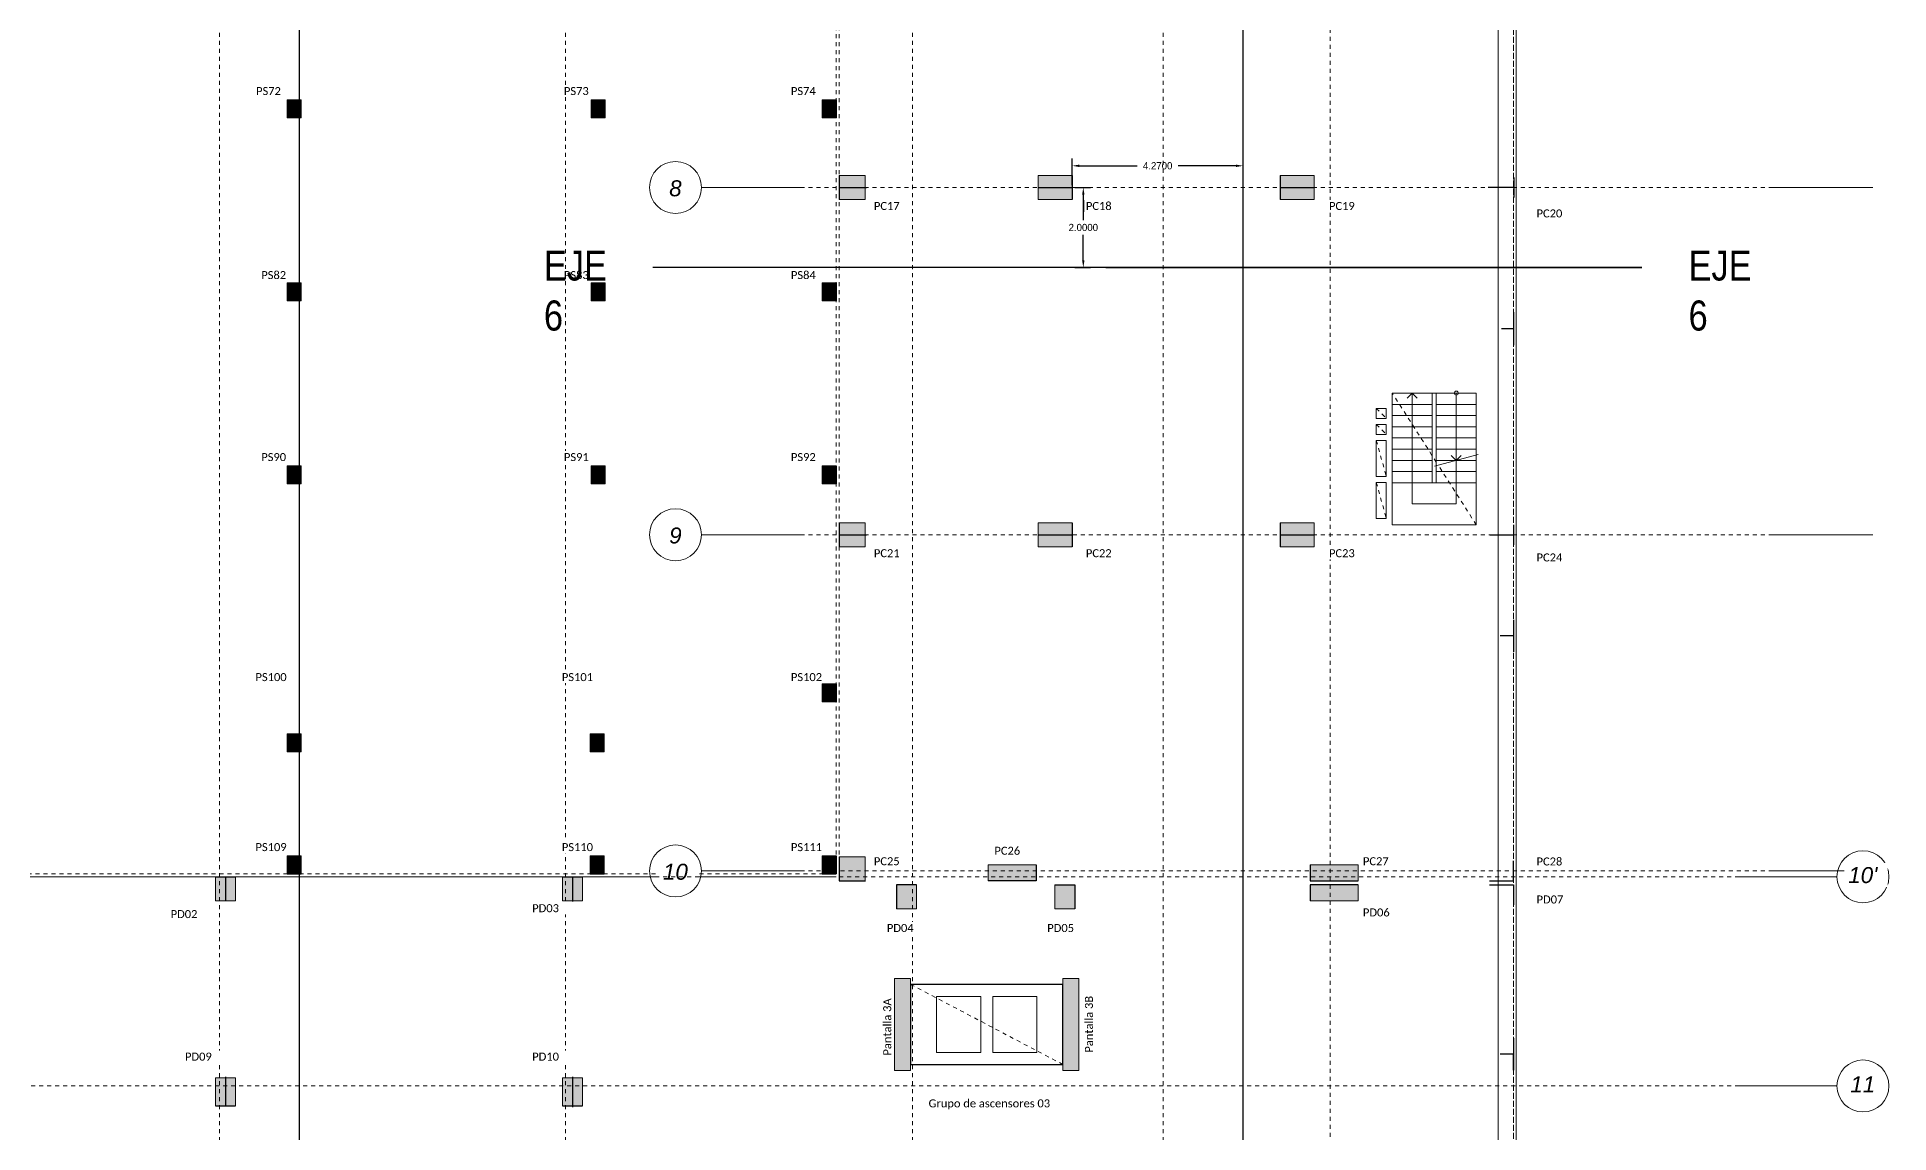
# Model space of a CAD drawing. Header units: millimetres. Extents: x -65 to 53, y -59 to 44.
# Drawn here: x 6.28 to 52.58, y -33.98 to -6.58 of the extents above; entities that cross this region are included whole.
import ezdxf

# ---------------------------------------------------------------- set-up
doc = ezdxf.new("R2010")
doc.units = ezdxf.units.MM
doc.linetypes.add('Trazo general', pattern=[0.001875, 0.00125, -0.000625])
for name, color, linetype, lineweight, true_color in [('0-AR-TXT-1', 5, 'Continuous', 5, 0x0000ff), ('0-AR-TXT-3', 7, 'Continuous', 5, 0xae3800), ('00-AUX-3', 5, 'Continuous', 5, 0x0000ff), ('00-AUX-5', 7, 'Continuous', 25, 0xff8000), ('00-AUX-6', 5, 'Trazo general', 5, 0x0000ff), ('1-AR-PILARES-1', 7, 'Continuous', 5, 0xc0c0c0), ('REJILLA-1', 7, 'Continuous', 5, 0x008080), ('REJILLA-2', 7, 'Trazo general', 5, 0x008080)]:
    doc.layers.add(name, color=color, linetype=linetype, lineweight=lineweight, true_color=true_color)
for name, color, linetype, lineweight in [('0-AUX', 7, 'Continuous', 5), ('00-AUX-1', 7, 'Trazo general', 5), ('00-AUX-4', 7, 'Continuous', 5), ('1-AR-ESCALERA', 7, 'Continuous', 5), ('1-AR-ESCALERA-1', 7, 'Trazo general', 5), ('1-AR-PILARES', 7, 'Continuous', 5), ('1-AR-VISTA', 7, 'Continuous', 5)]:
    doc.layers.add(name, color=color, linetype=linetype, lineweight=lineweight)
doc.layers.add('EJES DE REPLANTEO', color=30, linetype='Continuous')
doc.styles.add('Arial_I', font='ariali.ttf', dxfattribs={"height": 0.4})
doc.styles.add('Calibri', font='calibri.ttf', dxfattribs={"height": 0.2})
doc.styles.add('FS_Technic', font='technic_.ttf', dxfattribs={"height": 2.5})
doc.dimstyles.get("Standard").update_dxf_attribs({"dimtxt": 0.18, "dimasz": 0.18, "dimexe": 0.18, "dimexo": 0.0625, "dimgap": 0.09, "dimtad": 0, "dimtih": 1, "dimtoh": 1, "dimdec": 4, "dimzin": 0, "dimdsep": 46, "dimtxsty": 'Standard', "dimcen": 0.09, "dimadec": 0, "dimazin": 0, "dimtfac": 1, "dimtdec": 4, "dimtofl": 0, "dimtmove": 0, "dimatfit": 3, "dimfxl": 1, "dimtolj": 1, "dimtzin": 0, "dimarcsym": 0})

# ---------------------------------------------------------------- blocks, each defined once
blk = doc.blocks.new('Rejilla - Extremo de rejilla-3554-Sótano 1- forjado 01 - STR')
at = {"layer": '0-AUX'}
blk.add_circle((0, 0), 0.0065, dxfattribs=at)
blk = doc.blocks.new('zw$7473')
at = {"layer": 'EJES DE REPLANTEO'}
for p, q in [((-6.648, -79.782), (-6.648, 15.611)), ((16.942, -79.782), (16.942, -26.497)), ((26.908, -37.17), (2.19, -37.17)), ((13.508, -37.17), (26.908, -37.17))]:
    blk.add_line(p, q, dxfattribs=at)
at = {"layer": 'EJES DE REPLANTEO', "char_height": 0.75, "width": 0.268, "attachment_point": 1, "style": 'FS_Technic'}
for insert in [(-0.537, -36.745), (28.079, -36.745)]:
    blk.add_mtext('EJE 6', dxfattribs=dict(at, insert=insert))
blk = doc.blocks.new('*D33')
at = {"color": 0, "lineweight": -2}
for p, q in [((32.16, -10.28), (32.16, -9.619)), ((36.43, -10.28), (36.43, -9.619)), ((32.34, -9.799), (33.785, -9.799)), ((36.25, -9.799), (34.805, -9.799))]:
    blk.add_line(p, q, dxfattribs=at)
at = {"color": 0}
for points in [[(32.34, -9.769), (32.34, -9.829), (32.16, -9.799)], [(36.25, -9.829), (36.25, -9.769), (36.43, -9.799)]]:
    blk.add_solid(points, dxfattribs=at)
at = {"layer": 'Defpoints', "color": 0}
for p in [(36.43, -9.799), (32.16, -10.342), (36.43, -10.342)]:
    blk.add_point(p, dxfattribs=at)
at = {"color": 0, "insert": (34.295, -9.799), "char_height": 0.18, "attachment_point": 5}
blk.add_mtext('\\A1;4.2700', dxfattribs=at)
blk = doc.blocks.new('*D34')
at = {"color": 0, "lineweight": -2}
for p, q in [((32.223, -10.342), (32.616, -10.342)), ((32.436, -10.522), (32.436, -11.162)), ((32.436, -12.162), (32.436, -11.522)), ((32.223, -12.342), (32.616, -12.342))]:
    blk.add_line(p, q, dxfattribs=at)
at = {"color": 0}
for points in [[(32.466, -10.522), (32.406, -10.522), (32.436, -10.342)], [(32.406, -12.162), (32.466, -12.162), (32.436, -12.342)]]:
    blk.add_solid(points, dxfattribs=at)
at = {"layer": 'Defpoints', "color": 0}
for p in [(32.16, -10.342), (32.16, -12.342), (32.436, -12.342)]:
    blk.add_point(p, dxfattribs=at)
at = {"color": 0, "insert": (32.436, -11.342), "char_height": 0.18, "attachment_point": 5}
blk.add_mtext('\\A1;2.0000', dxfattribs=at)

msp = doc.modelspace()

# ---------------------------------------------------------------- hatches: boundary and pattern name
at = {"layer": '1-AR-PILARES-1'}
for points in [[(12.88508, -8.60201), (12.88508, -8.15201), (12.53508, -8.15201), (12.53508, -8.60201)], [(20.48508, -8.60201), (20.48508, -8.15201), (20.13508, -8.15201), (20.13508, -8.60201)], [(26.26008, -8.60201), (26.26008, -8.15201), (25.91008, -8.15201), (25.91008, -8.60201)], [(26.33008, -10.64201), (26.98008, -10.64201), (26.98008, -10.04201), (26.33008, -10.04201)], [(32.16008, -10.64201), (32.16008, -10.04201), (31.31008, -10.04201), (31.31008, -10.64201)], [(32.16008, -10.64201), (32.16008, -10.04201), (31.31008, -10.04201), (31.31008, -10.64201)], [(38.21008, -10.64201), (38.21008, -10.04201), (37.36008, -10.04201), (37.36008, -10.64201)], [(38.21008, -10.64201), (38.21008, -10.04201), (37.36008, -10.04201), (37.36008, -10.64201)], [(12.53508, -13.17701), (12.88508, -13.17701), (12.88508, -12.72701), (12.53508, -12.72701)], [(20.13508, -13.17701), (20.48508, -13.17701), (20.48508, -12.72701), (20.13508, -12.72701)], [(25.91008, -13.17701), (26.26008, -13.17701), (26.26008, -12.72701), (25.91008, -12.72701)], [(12.53508, -17.75201), (12.88508, -17.75201), (12.88508, -17.30201), (12.53508, -17.30201)], [(20.13508, -17.75201), (20.48508, -17.75201), (20.48508, -17.30201), (20.13508, -17.30201)], [(25.91008, -17.75201), (26.26008, -17.75201), (26.26008, -17.30201), (25.91008, -17.30201)], [(26.98008, -19.32201), (26.98008, -18.72201), (26.33008, -18.72201), (26.33008, -19.32201)], [(32.16008, -19.32201), (32.16008, -18.72201), (31.31008, -18.72201), (31.31008, -19.32201)], [(38.21008, -19.32201), (38.21008, -18.72201), (37.36008, -18.72201), (37.36008, -19.32201), (37.4578, -19.32201)], [(26.26008, -23.20201), (26.26008, -22.75201), (25.91008, -22.75201), (25.91008, -23.20201)], [(12.88508, -24.45201), (12.88508, -24.00201), (12.53508, -24.00201), (12.53508, -24.45201)], [(20.46008, -24.45201), (20.46008, -24.00201), (20.11008, -24.00201), (20.11008, -24.45201)], [(12.88508, -27.50201), (12.88508, -27.05201), (12.53508, -27.05201), (12.53508, -27.50201)], [(20.46008, -27.50201), (20.46008, -27.05201), (20.11008, -27.05201), (20.11008, -27.50201)], [(26.26008, -27.50201), (26.26008, -27.05201), (25.91008, -27.05201), (25.91008, -27.50201)], [(26.33008, -27.67701), (26.98008, -27.67701), (26.98008, -27.07701), (26.33008, -27.07701)], [(31.26008, -27.67701), (31.26008, -27.27701), (30.06008, -27.27701), (30.06008, -27.67701)], [(39.31008, -27.67701), (39.31008, -27.27701), (38.11008, -27.27701), (38.11008, -27.67701)], [(10.74008, -28.17201), (11.24008, -28.17201), (11.24008, -27.57201), (10.74008, -27.57201)], [(19.42008, -28.17201), (19.92008, -28.17201), (19.92008, -27.57201), (19.42008, -27.57201)], [(28.27008, -28.37701), (28.27008, -27.77701), (27.77008, -27.77701), (27.77008, -28.37701)], [(32.22508, -28.37701), (32.22508, -27.77701), (31.72508, -27.77701), (31.72508, -28.37701)], [(39.31008, -28.17701), (39.31008, -27.77701), (38.11008, -27.77701), (38.11008, -28.17701)], [(27.72008, -32.41201), (28.12008, -32.41201), (28.12008, -30.11201), (27.72008, -30.11201)], [(31.92008, -32.41201), (32.32008, -32.41201), (32.32008, -30.11201), (31.92008, -30.11201)], [(10.74008, -33.30201), (11.24008, -33.30201), (11.24008, -32.60201), (10.74008, -32.60201)], [(19.42008, -33.30201), (19.92008, -33.30201), (19.92008, -32.60201), (19.42008, -32.60201)]]:
    msp.add_hatch(color=256, dxfattribs=at).paths.add_polyline_path(points)

# ---------------------------------------------------------------- linework, layer by layer
at = {"layer": '0-AUX'}
for p, q in [((40.66008, -15.48201), (40.53508, -15.60701)), ((40.66008, -17.72201), (40.66008, -15.48201)), ((40.66008, -15.48201), (40.78508, -15.60701)), ((41.76008, -15.48201), (41.76008, -15.76201)), ((41.76008, -15.76201), (41.76008, -16.04201)), ((41.76008, -16.04201), (41.76008, -16.32201)), ((41.76008, -16.32201), (41.76008, -16.60201)), ((41.76008, -16.60201), (41.76008, -16.88201)), ((41.76008, -17.16201), (41.63508, -17.03701)), ((41.76008, -16.88201), (41.76008, -17.16201)), ((41.76008, -17.16201), (41.88508, -17.03701)), ((41.76008, -17.16201), (41.76008, -17.72201)), ((40.66008, -18.24701), (40.66008, -17.72201)), ((41.76008, -17.72201), (41.76008, -18.24701)), ((41.76008, -18.24701), (40.66008, -18.24701))]:
    msp.add_line(p, q, dxfattribs=at)
msp.add_circle((41.76008, -15.48201), 0.05, dxfattribs=at)
at = {"layer": '00-AUX-1'}
for p, q in [((41.26008, -17.20568), (40.16008, -15.48201)), ((39.75968, -15.86201), (40.00968, -16.11201)), ((39.75968, -16.26201), (40.00968, -16.51201)), ((39.75968, -16.66201), (40.00968, -17.56201)), ((42.25968, -18.77201), (41.3093, -17.2828)), ((39.75968, -17.71201), (40.00968, -18.61201)), ((31.92008, -30.26201), (28.12008, -30.26201)), ((28.12008, -30.26201), (31.92008, -32.26201)), ((28.12008, -32.26201), (31.92008, -32.26201))]:
    msp.add_line(p, q, dxfattribs=at)
at = {"layer": '00-AUX-3'}
for p, q in [((28.77008, -30.56422), (29.87008, -30.56422)), ((28.77008, -31.96422), (28.77008, -30.56422)), ((29.87008, -30.56422), (29.87008, -31.96422)), ((31.27008, -30.56422), (30.17008, -30.56422)), ((30.17008, -30.56422), (30.17008, -31.96422)), ((31.27008, -31.96422), (31.27008, -30.56422)), ((29.87008, -31.96422), (28.77008, -31.96422)), ((30.17008, -31.96422), (31.27008, -31.96422))]:
    msp.add_line(p, q, dxfattribs=at)
at = {"layer": '00-AUX-4'}
for p, q in [((43.26008, 35.97799), (43.26008, -52.84245)), ((42.81008, 35.52799), (42.81008, -52.39245))]:
    msp.add_line(p, q, dxfattribs=at)
at = {"layer": '00-AUX-5'}
for p, q in [((12.71008, -8.15201), (12.71008, -8.60201)), ((20.31008, -8.15201), (20.31008, -8.60201)), ((26.26008, -8.15201), (26.26008, -8.60201)), ((12.53508, -8.37701), (12.88508, -8.37701)), ((20.13508, -8.37701), (20.48508, -8.37701)), ((25.91008, -8.37701), (26.26008, -8.37701)), ((26.33008, -10.04201), (26.33008, -10.64201)), ((32.16008, -10.04201), (32.16008, -10.64201)), ((37.36008, -10.04201), (37.36008, -10.64201)), ((43.20008, -10.09201), (43.20008, -10.59201)), ((26.33008, -10.34201), (27.02008, -10.34201)), ((31.31008, -10.34201), (32.16008, -10.34201)), ((37.36008, -10.34201), (38.20008, -10.34201)), ((43.20008, -10.34201), (42.55508, -10.34201)), ((12.53508, -12.95201), (12.88508, -12.95201)), ((12.71008, -12.72701), (12.71008, -13.17701)), ((20.13508, -12.95201), (20.48508, -12.95201)), ((20.31008, -12.72701), (20.31008, -13.17701)), ((25.91008, -12.95201), (26.26008, -12.95201)), ((26.26008, -12.72701), (26.26008, -13.17701)), ((43.19008, -13.87201), (42.89008, -13.87201)), ((43.19008, -13.46201), (43.19008, -14.28201)), ((12.53508, -17.52701), (12.88508, -17.52701)), ((12.71008, -17.30201), (12.71008, -17.75201)), ((20.13508, -17.52701), (20.48508, -17.52701)), ((20.31008, -17.30201), (20.31008, -17.75201)), ((25.91008, -17.52701), (26.26008, -17.52701)), ((26.26008, -17.30201), (26.26008, -17.75201)), ((26.33008, -18.72201), (26.33008, -19.32201)), ((32.16008, -18.72201), (32.16008, -19.32201)), ((37.36008, -18.72201), (37.36008, -19.32201)), ((43.19008, -18.77201), (43.19008, -19.27201)), ((26.33008, -19.02201), (27.02008, -19.02201)), ((31.31008, -19.02201), (32.16008, -19.02201)), ((37.36008, -19.02201), (38.20008, -19.02201)), ((42.60008, -19.02201), (43.19008, -19.02201)), ((43.19008, -21.14701), (43.19008, -21.94701)), ((43.19008, -21.54701), (42.86008, -21.54701)), ((25.91008, -22.97701), (26.26008, -22.97701)), ((26.26008, -22.75201), (26.26008, -23.20201)), ((12.71008, -24.00201), (12.71008, -24.45201)), ((20.28508, -24.00201), (20.28508, -24.45201)), ((12.53508, -24.22701), (12.88508, -24.22701)), ((20.11008, -24.22701), (20.46008, -24.22701)), ((12.71008, -27.05201), (12.71008, -27.50201)), ((20.28508, -27.05201), (20.28508, -27.50201)), ((26.26008, -27.05201), (26.26008, -27.50201)), ((26.33008, -27.07701), (26.33008, -27.67701)), ((31.26008, -27.27701), (31.26008, -27.67701)), ((38.11008, -27.27701), (38.11008, -27.67701)), ((43.19008, -27.67701), (43.19008, -27.17701)), ((10.74008, -27.57201), (11.24008, -27.57201)), ((10.99008, -27.57201), (10.99008, -28.17201)), ((12.53508, -27.50201), (12.88508, -27.50201)), ((19.42008, -27.57201), (19.92008, -27.57201)), ((19.67008, -27.57201), (19.67008, -28.19201)), ((20.11008, -27.50201), (20.46008, -27.50201)), ((25.91008, -27.50201), (26.26008, -27.50201)), ((26.33008, -27.67701), (26.99008, -27.67701)), ((28.27008, -27.77701), (27.77008, -27.77701)), ((27.77008, -27.77701), (27.77008, -28.37701)), ((31.26008, -27.67701), (30.06008, -27.67701)), ((31.72508, -27.77701), (32.22508, -27.77701)), ((31.72508, -27.77701), (32.22508, -27.77701)), ((32.22508, -27.77701), (32.22508, -28.37701)), ((38.11008, -27.67701), (39.31008, -27.67701)), ((39.31008, -27.77701), (38.11008, -27.77701)), ((38.11008, -27.77701), (38.11008, -28.17701)), ((42.59008, -27.67701), (43.19008, -27.67701)), ((42.59008, -27.77701), (43.19008, -27.77701)), ((43.19008, -27.77701), (43.19008, -28.27701)), ((28.12008, -30.26201), (28.12008, -32.26201)), ((31.92008, -30.26201), (28.12008, -30.26201)), ((31.92008, -32.26201), (31.92008, -30.26201)), ((43.19008, -31.60342), (43.19008, -32.40342)), ((28.12008, -32.26201), (31.92008, -32.26201)), ((43.19008, -32.00342), (42.86008, -32.00342)), ((43.19008, -32.40342), (43.19008, -32.00342)), ((10.99008, -32.57201), (10.99008, -33.30201)), ((19.67008, -32.57201), (19.67008, -33.33201)), ((10.74008, -33.30201), (11.24008, -33.30201)), ((19.42008, -33.30201), (19.92008, -33.30201))]:
    msp.add_line(p, q, dxfattribs=at)
at = {"layer": '00-AUX-6'}
for p, q in [((43.19008, 35.97799), (43.19008, -52.84245)), ((43.26008, 35.97799), (43.26008, -52.84245)), ((26.26008, -27.41201), (26.26008, 18.97799)), ((26.33008, -27.41201), (26.33008, 18.97799)), ((-32.55992, -27.50201), (26.26008, -27.50201)), ((-32.55992, -27.57201), (26.26008, -27.57201))]:
    msp.add_line(p, q, dxfattribs=at)
at = {"layer": '1-AR-ESCALERA'}
for p, q in [((40.16008, -15.48201), (41.16008, -15.48201)), ((41.16008, -17.72201), (41.16008, -15.48201)), ((42.26008, -15.48201), (41.26008, -15.48201)), ((41.26008, -15.48201), (41.26008, -17.29599)), ((42.26008, -15.48201), (41.26008, -15.48201)), ((42.26008, -15.48201), (42.26008, -17.02804)), ((40.16008, -15.76201), (41.16008, -15.76201)), ((40.16008, -16.04201), (41.16008, -16.04201)), ((42.26008, -15.76201), (41.26008, -15.76201)), ((42.26008, -16.04201), (41.26008, -16.04201)), ((40.16008, -16.32201), (41.16008, -16.32201)), ((40.16008, -16.60201), (41.16008, -16.60201)), ((42.26008, -16.32201), (41.26008, -16.32201)), ((42.26008, -16.60201), (41.26008, -16.60201)), ((40.16008, -16.88201), (41.16008, -16.88201)), ((41.21178, -17.30893), (42.30838, -17.0151)), ((42.26008, -16.88201), (41.26008, -16.88201)), ((40.16008, -17.16201), (41.16008, -17.16201)), ((40.16008, -17.44201), (41.16008, -17.44201)), ((41.76008, -17.16201), (41.26008, -17.16201)), ((41.26008, -17.29599), (41.26008, -17.72201)), ((42.25968, -17.44201), (41.26008, -17.44201)), ((42.25968, -17.16201), (41.76008, -17.16201)), ((40.16008, -17.72201), (41.16008, -17.72201)), ((40.16008, -17.72201), (41.16008, -17.72201)), ((41.26008, -17.72201), (41.16008, -17.72201)), ((42.25968, -17.72201), (41.26008, -17.72201)), ((42.25968, -17.72201), (41.26008, -17.72201))]:
    msp.add_line(p, q, dxfattribs=at)
at = {"layer": '1-AR-ESCALERA-1'}
for p, q in [((40.16008, -15.48201), (41.16008, -15.48201)), ((40.16008, -17.72201), (40.16008, -15.48201)), ((41.16008, -17.72201), (41.16008, -15.48201)), ((40.16008, -15.76201), (41.16008, -15.76201)), ((40.16008, -16.04201), (41.16008, -16.04201)), ((40.16008, -16.32201), (41.16008, -16.32201)), ((40.16008, -16.60201), (41.16008, -16.60201)), ((40.16008, -16.88201), (41.16008, -16.88201)), ((42.26008, -17.02804), (42.26008, -17.72201)), ((40.16008, -17.16201), (41.16008, -17.16201)), ((40.16008, -17.44201), (41.16008, -17.44201)), ((41.26008, -17.29599), (41.26008, -17.72201)), ((42.26008, -17.44201), (41.26008, -17.44201)), ((42.26008, -17.16201), (41.76008, -17.16201)), ((40.16008, -17.72201), (40.16008, -18.77201)), ((40.16008, -17.72201), (41.16008, -17.72201)), ((40.16008, -17.72201), (41.16008, -17.72201)), ((41.26008, -17.72201), (41.16008, -17.72201)), ((42.26008, -17.72201), (41.26008, -17.72201)), ((42.26008, -17.72201), (41.26008, -17.72201)), ((42.26008, -18.77201), (42.26008, -17.72201)), ((40.16008, -18.77201), (42.26008, -18.77201))]:
    msp.add_line(p, q, dxfattribs=at)
at = {"layer": '1-AR-PILARES'}
for p, q in [((12.53508, -8.15201), (12.53508, -8.60201)), ((12.88508, -8.15201), (12.53508, -8.15201)), ((12.88508, -8.60201), (12.88508, -8.15201)), ((20.13508, -8.15201), (20.13508, -8.60201)), ((20.48508, -8.15201), (20.13508, -8.15201)), ((20.48508, -8.60201), (20.48508, -8.15201)), ((25.91008, -8.15201), (25.91008, -8.60201)), ((26.26008, -8.15201), (25.91008, -8.15201)), ((26.26008, -8.60201), (26.26008, -8.15201)), ((12.53508, -8.60201), (12.88508, -8.60201)), ((20.13508, -8.60201), (20.48508, -8.60201)), ((25.91008, -8.60201), (26.26008, -8.60201)), ((26.98008, -10.04201), (26.33008, -10.04201)), ((26.33008, -10.04201), (26.33008, -10.64201)), ((26.98008, -10.64201), (26.98008, -10.04201)), ((32.16008, -10.04201), (31.31008, -10.04201)), ((31.31008, -10.04201), (31.31008, -10.64201)), ((32.16008, -10.04201), (31.31008, -10.04201)), ((31.31008, -10.04201), (31.31008, -10.64201)), ((32.16008, -10.64201), (32.16008, -10.04201)), ((32.16008, -10.64201), (32.16008, -10.04201)), ((38.21008, -10.04201), (37.36008, -10.04201)), ((37.36008, -10.04201), (37.36008, -10.64201)), ((38.21008, -10.04201), (37.36008, -10.04201)), ((37.36008, -10.04201), (37.36008, -10.64201)), ((38.21008, -10.64201), (38.21008, -10.04201)), ((38.21008, -10.64201), (38.21008, -10.04201)), ((26.33008, -10.64201), (26.98008, -10.64201)), ((31.31008, -10.64201), (32.16008, -10.64201)), ((31.31008, -10.64201), (32.16008, -10.64201)), ((37.36008, -10.64201), (38.21008, -10.64201)), ((37.36008, -10.64201), (38.21008, -10.64201)), ((12.53508, -12.72701), (12.53508, -13.17701)), ((12.88508, -12.72701), (12.53508, -12.72701)), ((12.88508, -13.17701), (12.88508, -12.72701)), ((20.13508, -12.72701), (20.13508, -13.17701)), ((20.48508, -12.72701), (20.13508, -12.72701)), ((20.48508, -13.17701), (20.48508, -12.72701)), ((25.91008, -12.72701), (25.91008, -13.17701)), ((26.26008, -12.72701), (25.91008, -12.72701)), ((26.26008, -13.17701), (26.26008, -12.72701)), ((12.53508, -13.17701), (12.88508, -13.17701)), ((20.13508, -13.17701), (20.48508, -13.17701)), ((25.91008, -13.17701), (26.26008, -13.17701)), ((12.53508, -17.30201), (12.53508, -17.75201)), ((12.88508, -17.30201), (12.53508, -17.30201)), ((12.88508, -17.75201), (12.88508, -17.30201)), ((20.13508, -17.30201), (20.13508, -17.75201)), ((20.48508, -17.30201), (20.13508, -17.30201)), ((20.48508, -17.75201), (20.48508, -17.30201)), ((25.91008, -17.30201), (25.91008, -17.75201)), ((26.26008, -17.30201), (25.91008, -17.30201)), ((26.26008, -17.75201), (26.26008, -17.30201)), ((12.53508, -17.75201), (12.88508, -17.75201)), ((20.13508, -17.75201), (20.48508, -17.75201)), ((25.91008, -17.75201), (26.26008, -17.75201)), ((26.33008, -18.72201), (26.33008, -19.32201)), ((26.98008, -18.72201), (26.33008, -18.72201)), ((26.98008, -19.32201), (26.98008, -18.72201)), ((32.16008, -18.72201), (31.31008, -18.72201)), ((31.31008, -18.72201), (31.31008, -19.32201)), ((32.16008, -19.32201), (32.16008, -18.72201)), ((38.21008, -18.72201), (37.36008, -18.72201)), ((37.36008, -18.72201), (37.36008, -19.32201)), ((38.21008, -19.32201), (38.21008, -18.72201)), ((26.33008, -19.32201), (26.98008, -19.32201)), ((31.31008, -19.32201), (32.16008, -19.32201)), ((37.36008, -19.32201), (38.21008, -19.32201)), ((25.91008, -22.75201), (25.91008, -23.20201)), ((26.26008, -22.75201), (25.91008, -22.75201)), ((26.26008, -23.20201), (26.26008, -22.75201)), ((25.91008, -23.20201), (26.26008, -23.20201)), ((12.53508, -24.00201), (12.53508, -24.45201)), ((12.88508, -24.00201), (12.53508, -24.00201)), ((12.88508, -24.45201), (12.88508, -24.00201)), ((20.11008, -24.00201), (20.11008, -24.45201)), ((20.46008, -24.00201), (20.11008, -24.00201)), ((20.46008, -24.45201), (20.46008, -24.00201)), ((12.53508, -24.45201), (12.88508, -24.45201)), ((20.11008, -24.45201), (20.46008, -24.45201)), ((12.53508, -27.05201), (12.53508, -27.50201)), ((12.88508, -27.05201), (12.53508, -27.05201)), ((12.88508, -27.50201), (12.88508, -27.05201)), ((20.11008, -27.05201), (20.11008, -27.50201)), ((20.46008, -27.05201), (20.11008, -27.05201)), ((20.46008, -27.50201), (20.46008, -27.05201)), ((25.91008, -27.05201), (25.91008, -27.50201)), ((26.26008, -27.05201), (25.91008, -27.05201)), ((26.26008, -27.50201), (26.26008, -27.05201)), ((26.33008, -27.07701), (26.33008, -27.67701)), ((26.98008, -27.07701), (26.33008, -27.07701)), ((26.98008, -27.67701), (26.98008, -27.07701)), ((31.26008, -27.27701), (30.06008, -27.27701)), ((30.06008, -27.27701), (30.06008, -27.67701)), ((31.26008, -27.67701), (31.26008, -27.27701)), ((39.31008, -27.27701), (38.11008, -27.27701)), ((38.11008, -27.27701), (38.11008, -27.67701)), ((39.31008, -27.67701), (39.31008, -27.27701)), ((10.74008, -27.57201), (10.74008, -28.17201)), ((11.24008, -27.57201), (10.74008, -27.57201)), ((11.24008, -28.17201), (11.24008, -27.57201)), ((12.53508, -27.50201), (12.88508, -27.50201)), ((19.42008, -27.57201), (19.42008, -28.17201)), ((19.92008, -27.57201), (19.42008, -27.57201)), ((19.92008, -28.17201), (19.92008, -27.57201)), ((20.11008, -27.50201), (20.46008, -27.50201)), ((25.91008, -27.50201), (26.26008, -27.50201)), ((26.33008, -27.67701), (26.98008, -27.67701)), ((28.27008, -27.77701), (27.77008, -27.77701)), ((27.77008, -27.77701), (27.77008, -28.37701)), ((28.27008, -28.37701), (28.27008, -27.77701)), ((30.06008, -27.67701), (31.26008, -27.67701)), ((32.22508, -27.77701), (31.72508, -27.77701)), ((31.72508, -27.77701), (31.72508, -28.37701)), ((32.22508, -28.37701), (32.22508, -27.77701)), ((38.11008, -27.67701), (39.31008, -27.67701)), ((39.31008, -27.77701), (38.11008, -27.77701)), ((38.11008, -27.77701), (38.11008, -28.17701)), ((39.31008, -28.17701), (39.31008, -27.77701)), ((10.74008, -28.17201), (11.24008, -28.17201)), ((19.42008, -28.17201), (19.92008, -28.17201)), ((38.11008, -28.17701), (39.31008, -28.17701)), ((27.77008, -28.37701), (28.27008, -28.37701)), ((31.72508, -28.37701), (32.22508, -28.37701)), ((27.72008, -30.11201), (27.72008, -32.41201)), ((28.12008, -30.11201), (27.72008, -30.11201)), ((28.12008, -32.41201), (28.12008, -30.11201)), ((31.92008, -30.11201), (31.92008, -32.41201)), ((32.32008, -30.11201), (31.92008, -30.11201)), ((32.32008, -32.41201), (32.32008, -30.11201)), ((11.24008, -32.60201), (10.74008, -32.60201)), ((10.74008, -32.60201), (10.74008, -33.30201)), ((11.24008, -33.30201), (11.24008, -32.60201)), ((19.92008, -32.60201), (19.42008, -32.60201)), ((19.42008, -32.60201), (19.42008, -33.30201)), ((19.92008, -33.30201), (19.92008, -32.60201)), ((27.72008, -32.41201), (28.12008, -32.41201)), ((31.92008, -32.41201), (32.32008, -32.41201)), ((10.74008, -33.30201), (11.24008, -33.30201)), ((19.42008, -33.30201), (19.92008, -33.30201))]:
    msp.add_line(p, q, dxfattribs=at)
at = {"layer": '1-AR-VISTA'}
for p, q in [((42.81008, -52.39245), (42.81008, 35.52799)), ((40.16008, -18.77201), (40.16008, -15.48201)), ((40.16008, -15.48201), (41.26008, -15.48201)), ((39.75968, -16.11201), (39.75968, -15.86201)), ((39.75968, -15.86201), (40.00968, -15.86201)), ((40.00968, -16.11201), (39.75968, -16.11201)), ((40.00968, -15.86201), (40.00968, -16.11201)), ((39.75968, -16.51201), (39.75968, -16.26201)), ((39.75968, -16.26201), (40.00968, -16.26201)), ((40.00968, -16.51201), (39.75968, -16.51201)), ((39.75968, -17.56201), (39.75968, -16.66201)), ((39.75968, -16.66201), (40.00968, -16.66201)), ((40.00968, -16.26201), (40.00968, -16.51201)), ((40.00968, -16.66201), (40.00968, -17.56201)), ((42.25968, -17.02815), (42.25968, -18.77201)), ((40.00968, -17.56201), (39.75968, -17.56201)), ((39.75968, -18.61201), (39.75968, -17.71201)), ((39.75968, -17.71201), (40.00968, -17.71201)), ((40.00968, -17.71201), (40.00968, -18.61201)), ((40.00968, -18.61201), (39.75968, -18.61201)), ((42.25968, -18.77201), (40.16008, -18.77201)), ((28.12008, -30.26201), (31.92008, -30.26201)), ((31.92008, -32.26201), (28.12008, -32.26201))]:
    msp.add_line(p, q, dxfattribs=at)
at = {"layer": 'REJILLA-1'}
for p, q in [((25.3916, -10.34201), (22.8916, -10.34201)), ((52.17008, -10.34201), (49.67008, -10.34201)), ((25.3916, -19.02201), (22.8916, -19.02201)), ((52.17008, -19.02201), (49.67008, -19.02201)), ((52.17008, -27.42701), (49.67008, -27.42701)), ((48.77676, -32.80201), (51.27676, -32.80201))]:
    msp.add_line(p, q, dxfattribs=at)
at = {"layer": 'REJILLA-2'}
for p, q in [((10.84008, -55.77901), (10.84008, 40.60006)), ((19.49008, -55.77901), (19.49008, 40.60006)), ((28.17008, -55.77901), (28.17008, 40.60006)), ((34.43008, -55.77901), (34.43008, 40.60006)), ((38.61008, -55.47208), (38.61008, 40.60006)), ((43.19008, -55.47208), (43.19008, 40.60006)), ((49.67008, -10.34201), (25.3916, -10.34201)), ((49.67008, -19.02201), (25.3916, -19.02201)), ((-33.27049, -32.80201), (48.77676, -32.80201))]:
    msp.add_line(p, q, dxfattribs=at)

# ---------------------------------------------------------------- block references
at = {"layer": '0-AUX', "xscale": 99.99999999999993, "yscale": 99.99999999999993, "zscale": 99.99999999999993}
for p, rotation in [((22.2416, -10.34201), 90.00000000000057), ((22.2416, -19.02201), 90.00000000000057), ((22.2416, -27.42701), 90.00000000000057), ((51.92676, -27.57201), 269.9999999999994), ((51.92676, -32.80201), 269.9999999999994)]:
    msp.add_blockref('Rejilla - Extremo de rejilla-3554-Sótano 1- forjado 01 - STR', p, dxfattribs=dict(at, rotation=rotation))

# ---------------------------------------------------------------- texts
at = {"layer": '0-AR-TXT-1', "char_height": 0.2, "attachment_point": 1, "style": 'Calibri', "bg_fill": 3, "box_fill_scale": 1.25, "bg_fill_color": 256, "bg_fill_true_color": 13158600, "bg_fill_transparency": 0}
for s, insert, width in [('PC18', (32.50077, -10.70351), 0.7936706), ('PC20', (43.76723, -10.88943), 0.7936706), ('PC22', (32.50077, -19.38351), 0.7936706), ('PC24', (43.76723, -19.48943), 0.7936706), ('PD07', (43.76723, -28.03943), 0.8257381), ('PD02', (9.6202, -28.40505), 0.8257381), ('PD05', (31.53452, -28.75227), 0.8257381), ('Grupo de ascensores 03', (28.56832, -33.13636), 3.7438806)]:
    msp.add_mtext(s, dxfattribs=dict(at, insert=insert, width=width))
at = {"layer": '0-AR-TXT-3', "insert": (11.74107, -22.48053), "char_height": 0.2, "width": 0.9540081, "attachment_point": 1, "style": 'Calibri', "bg_fill": 3, "box_fill_scale": 1.25, "bg_fill_color": 256, "bg_fill_true_color": 13158600, "bg_fill_transparency": 0}
msp.add_mtext('PS100', dxfattribs=at)

# ---------------------------------------------------------------- dimensions: what is measured, and where the dimension line sits
dim = msp.add_linear_dim(base=(36.43008, -9.7989), p1=(32.16008, -10.34201), p2=(36.43008, -10.34201), dimstyle='Standard')
dim.commit()
dim.dimension.update_dxf_attribs({"geometry": '*D33', "text_midpoint": (34.29508, -9.7989)})

# ---------------------------------------------------------------- next in the draw order: texts
at = {"layer": '0-AR-TXT-1', "char_height": 0.2, "attachment_point": 1, "style": 'Calibri', "bg_fill": 3, "box_fill_scale": 1.25, "bg_fill_color": 256, "bg_fill_true_color": 13158600, "bg_fill_transparency": 0}
for s, insert, width in [('PC17', (27.20077, -10.70351), 0.7936706), ('PC19', (38.57805, -10.70351), 0.7936706), ('PC21', (27.20077, -19.38351), 0.7936706), ('PC23', (38.57805, -19.38351), 0.7936706), ('PC26', (30.21422, -26.82167), 0.7936706), ('PC25', (27.20077, -27.08351), 0.7936706), ('PC27', (39.42647, -27.08351), 0.7936706), ('PD03', (18.65897, -28.2577), 0.8257381), ('PD04', (27.52515, -28.75227), 0.8257381), ('PD06', (39.42647, -28.36351), 0.8257381), ('PD09', (9.97897, -31.9677), 0.8257381), ('PD10', (18.65897, -31.9677), 0.8257381)]:
    msp.add_mtext(s, dxfattribs=dict(at, insert=insert, width=width))
at = {"layer": '0-AR-TXT-1', "char_height": 0.2, "attachment_point": 1, "rotation": 90, "style": 'Calibri', "bg_fill": 3, "box_fill_scale": 1.25, "bg_fill_color": 256, "bg_fill_true_color": 13158600, "bg_fill_transparency": 0}
for s, insert, width in [('Pantalla 3A', (27.43392, -32.04043), 1.7637125), ('Pantalla 3B', (32.47632, -31.96812), 1.7476787)]:
    msp.add_mtext(s, dxfattribs=dict(at, insert=insert, width=width))
at = {"layer": '0-AR-TXT-3', "char_height": 0.2, "attachment_point": 1, "style": 'Calibri', "bg_fill": 3, "box_fill_scale": 1.25, "bg_fill_color": 256, "bg_fill_true_color": 13158600, "bg_fill_transparency": 0}
for s, insert, width in [('PS72', (11.75571, -7.83053), 0.7616031), ('PS73', (19.45209, -7.83053), 0.7616031), ('PS74', (25.12654, -7.83053), 0.7616031), ('PS82', (11.88596, -12.43053), 0.7616031), ('PS83', (19.45209, -12.43053), 0.7616031), ('PS84', (25.12654, -12.43053), 0.7616031), ('PS90', (11.88596, -16.98053), 0.7616031), ('PS91', (19.45209, -16.98053), 0.7616031), ('PS92', (25.12654, -16.98053), 0.7616031), ('PS101', (19.40034, -22.48053), 0.9540081), ('PS102', (25.12654, -22.48053), 0.9540081), ('PS109', (11.74107, -26.73053), 0.9540081), ('PS110', (19.40034, -26.73053), 0.9540081), ('PS111', (25.12654, -26.73053), 0.9540081)]:
    msp.add_mtext(s, dxfattribs=dict(at, insert=insert, width=width))
at = {"layer": '0-AUX', "char_height": 0.4, "attachment_point": 1, "style": 'Arial_I', "bg_fill": 3, "box_fill_scale": 1.25, "bg_fill_color": 256, "bg_fill_true_color": 13158600, "bg_fill_transparency": 0}
for s, insert, width in [('\\fArial|b0|i1|c0|p34|;8', (22.08346, -10.16121), 0.3767931), ('\\fArial|b0|i1|c0|p34|;9', (22.08346, -18.84121), 0.3767931), ('10', (21.92796, -27.24621), 0.7535862), ("10'", (51.5589, -27.32923), 0.8818562), ('11', (51.6114, -32.55923), 0.7535862)]:
    msp.add_mtext(s, dxfattribs=dict(at, insert=insert, width=width))

# ---------------------------------------------------------------- next in the draw order: dimensions: what is measured, and where the dimension line sits
dim = msp.add_linear_dim(base=(32.43606, -12.34201), p1=(32.16008, -10.34201), p2=(32.16008, -12.34201), angle=90, dimstyle='Standard')
dim.commit()
dim.dimension.update_dxf_attribs({"geometry": '*D34', "text_midpoint": (32.43606, -11.34201)})

# ---------------------------------------------------------------- next in the draw order: linework, layer by layer
at = {"layer": 'REJILLA-1'}
for p, q in [((25.3916, -27.42701), (22.8916, -27.42701)), ((48.77676, -27.57201), (51.27676, -27.57201))]:
    msp.add_line(p, q, dxfattribs=at)
at = {"layer": 'REJILLA-2'}
for p, q in [((-33.27049, -27.57201), (48.77676, -27.57201)), ((49.67008, -27.42701), (25.3916, -27.42701))]:
    msp.add_line(p, q, dxfattribs=at)

# ---------------------------------------------------------------- next in the draw order: texts
at = {"layer": '0-AR-TXT-1', "insert": (43.76723, -27.08943), "char_height": 0.2, "width": 0.7936706, "attachment_point": 1, "style": 'Calibri', "bg_fill": 3, "box_fill_scale": 1.25, "bg_fill_color": 256, "bg_fill_true_color": 13158600, "bg_fill_transparency": 0}
msp.add_mtext('PC28', dxfattribs=at)

# ---------------------------------------------------------------- next in the draw order: block references
msp.add_blockref('zw$7473', (19.48854, 24.82822))

doc.saveas('drawing.dxf')
